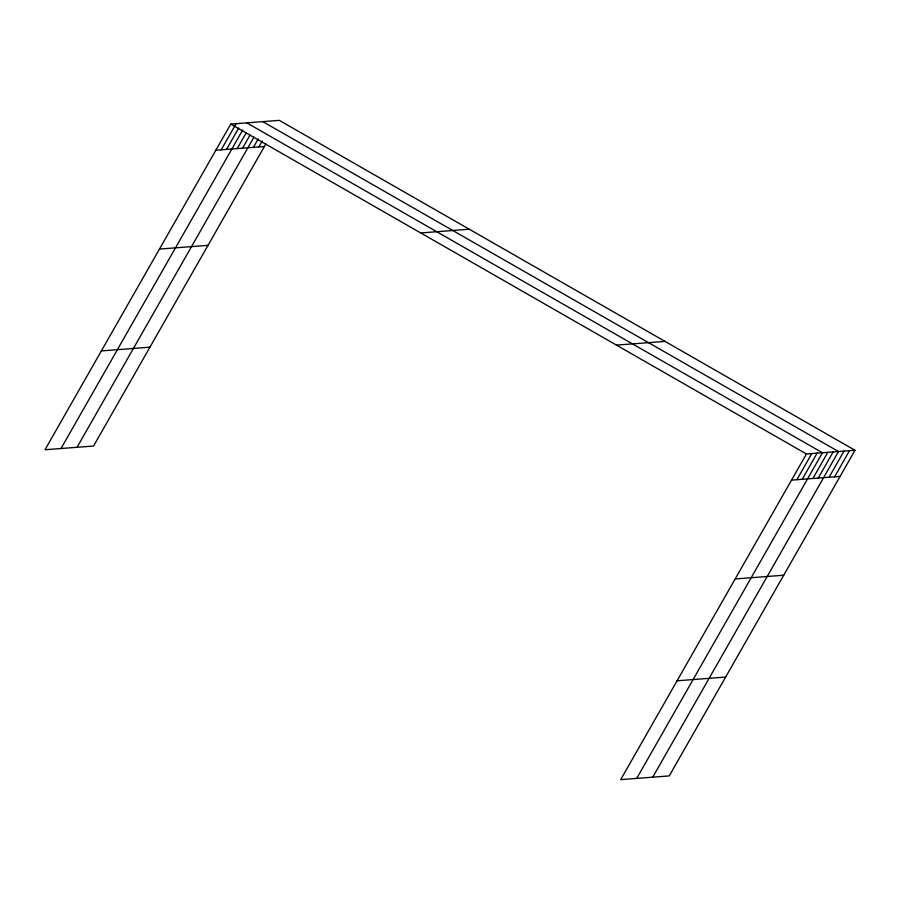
<?xml version="1.0" encoding="UTF-8"?>
<svg xmlns="http://www.w3.org/2000/svg" width="900" height="900" viewBox="0 0 900 900"><rect width="100%" height="100%" fill="white"/><g stroke="black" fill="none" stroke-linecap="round" stroke-linejoin="round"><path stroke-width="1.35" d="M855 450.259L806.445 453.971L620.696 779.636L669.251 775.913L855 450.259L279.304 120.364L230.749 124.087L45 449.741L93.555 446.029L265.748 144.135M221.186 149.828L236.093 123.683M226.519 149.411L238.725 128.025M61.02 448.515L242.708 129.994M237.206 148.59L246.015 133.144M242.55 148.185L249.998 135.112M77.051 447.289L253.991 137.081M253.384 147.352L258.131 139.039M258.896 146.936L262.282 140.996M796.871 479.711L811.789 453.566M802.215 479.295L817.133 453.161M636.716 778.41L822.465 452.745L246.78 122.861M812.903 478.485L827.809 452.34M818.235 478.069L833.153 451.924M652.736 777.173L838.496 451.519L262.8 121.635M829.08 477.236L843.998 451.091M834.581 476.82L849.499 450.675M215.843 150.232L264.398 146.509M159.458 249.075L208.013 245.351M420.728 232.954L469.282 229.23M101.374 350.91L149.929 347.186M616.466 345.116L665.021 341.392M791.539 480.116L840.094 476.392M735.154 578.959L783.709 575.235M677.07 680.794L725.625 677.07M230.749 124.087L806.445 453.971"/></g></svg>
